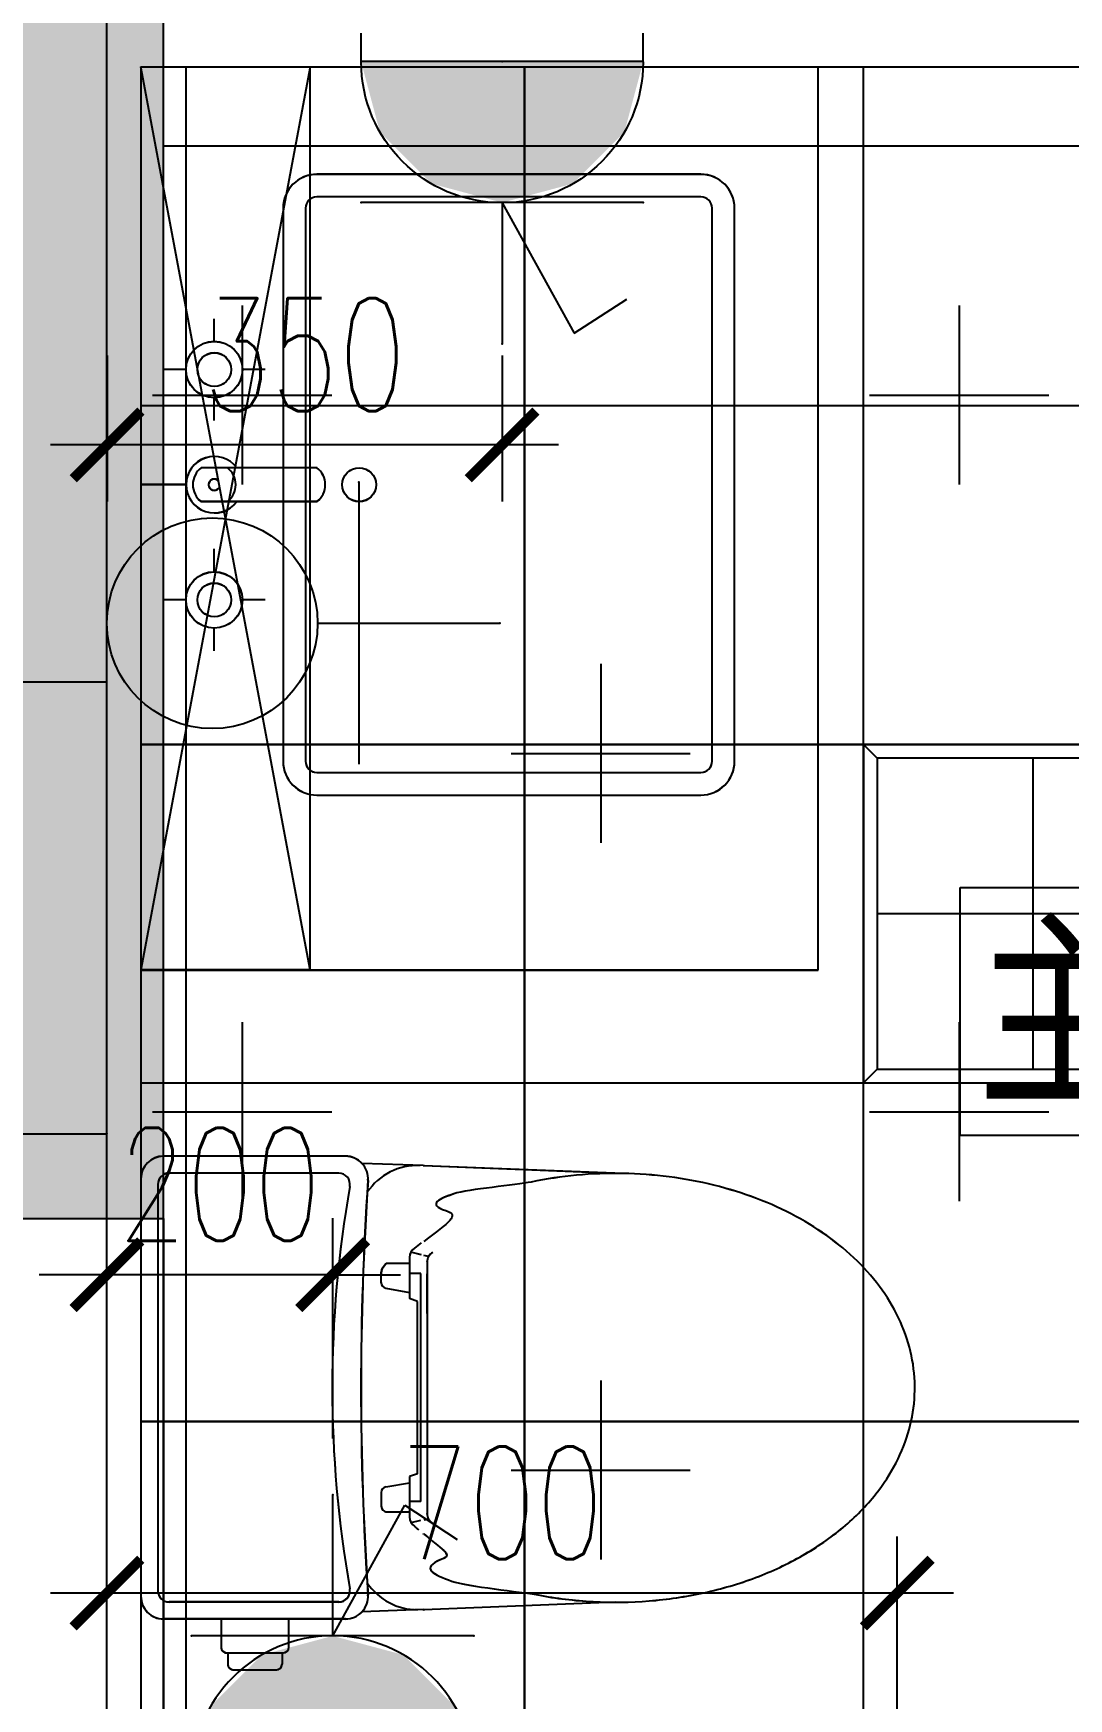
# Model space of a CAD drawing. Header units: millimetres. Extents: x 150839 to 219642, y 49429 to 88695.
# Drawn here: x 158517 to 159434, y 82219 to 83695 of the extents above; entities that cross this region are included whole.
import ezdxf
from ezdxf.enums import TextEntityAlignment as Align
from ezdxf.lldxf.tags import DXFTag
from ezdxf.xclip import XClip

# ---------------------------------------------------------------- set-up
doc = ezdxf.new("R2010")
doc.units = ezdxf.units.MM
doc.header["$LTSCALE"] = 300
doc.header["$XCLIPFRAME"] = 0
doc.linetypes.add('HIDDEN2', pattern=[0.1875, 0.125, -0.0625])
doc.layers.get('0').update_dxf_attribs({"color": 97})
doc.layers.get('DEFPOINTS').update_dxf_attribs({"color": 217, "linetype": 'HIDDEN2'})
for name, color, linetype in [('00-墙填充', 8, 'Continuous'), ('00-墙实线', 6, 'Continuous'), ('00-板填充', 8, 'Continuous'), ('00-梁实线', 2, 'Continuous'), ('C天-CEIL', 1, 'Continuous'), ('C天-CEILITE', 160, 'Continuous'), ('E_detail', 125, 'Continuous'), ('EQUIP-动力', 1, 'Continuous'), ('EQUIP-照明', 3, 'Continuous'), ('F平-FLOOR1', 1, 'Continuous'), ('P平-FURN2', 5, 'Continuous'), ('P平-PUBTEXT', 5, 'Continuous'), ('P平-WALL2', 65, 'Continuous'), ('P平-WALLDIM', 3, 'Continuous'), ('RC', 1, 'Continuous'), ('WALL', 4, 'Continuous')]:
    doc.layers.add(name, color=color, linetype=linetype)
doc.layers.add('PUB_HATCH', color=8, linetype='Continuous', lineweight=0)
doc.styles.add('A10-2栋平面_SEN20RSI$0$DIM_FONT', font='SIMPLEX.shx', dxfattribs={"width": 0.7, "bigfont": 'hztxt.shx'})
doc.styles.add('A10-2栋平面_SEN20RSI$0$STANDARD', font='txt4.shx', dxfattribs={"bigfont": 'fstxt.shx'})
doc.styles.get("Standard").update_dxf_attribs({"font": ''})
doc.styles.add('TXT', font='txt.shx', dxfattribs={"width": 0.7, "bigfont": '1.shx'})
doc.styles.add('繁黑体', font='')
doc.styles.get('Standard').set_extended_font_data('SimSun')
doc.styles.get('繁黑体').set_extended_font_data('SimSun')
tags = doc.linetypes.add('DASHED2', pattern=[0.375, 0.25, -0.125]).pattern_tags.tags
tags[6:7] = [DXFTag(74, 4), DXFTag(75, 0), DXFTag(340, '0'), DXFTag(46, 1.0), DXFTag(50, 0.0), DXFTag(44, 0.0), DXFTag(45, 0.0)]
tags[4:5] = [DXFTag(74, 4), DXFTag(75, 0), DXFTag(340, '0'), DXFTag(46, 1.0), DXFTag(50, 0.0), DXFTag(44, 0.0), DXFTag(45, 0.0)]
doc.dimstyles.new('大样50', dxfattribs={"dimscale": 0.5, "dimtxt": 200, "dimasz": 120, "dimexe": 100, "dimexo": 100, "dimgap": 60, "dimtad": 1, "dimdec": 0, "dimzin": 0, "dimdsep": 46, "dimtxsty": 'TXT', "dimblk": 'ARCHTICK', "dimcen": 0.09, "dimdle": 100, "dimclrd": 4, "dimclre": 3, "dimclrt": 65, "dimadec": 0, "dimazin": 0, "dimtfac": 1, "dimtdec": 0, "dimtix": 1, "dimtmove": 2, "dimatfit": 3, "dimldrblk": 'ARCHTICK', "dimfxl": 1, "dimtolj": 1, "dimtzin": 0, "dimarcsym": 0})

# ---------------------------------------------------------------- blocks, each defined once
blk = doc.blocks.new('df')
at = {"layer": '00-墙填充'}
blk.add_hatch(color=8, dxfattribs=at).paths.add_polyline_path([(919639.9, 62979.7), (919639.9, 67029.7), (919389.9, 67029.7), (919389.9, 66029.7), (918989.9, 66029.7), (918989.9, 65729.7), (919389.9, 65729.7), (919389.9, 62979.7)])
at = {"layer": '00-墙实线', "color": 8}
for p, q in [((919639.9, 62979.7), (919639.9, 67029.7)), ((919389.9, 62979.7), (919639.9, 62979.7))]:
    blk.add_line(p, q, dxfattribs=at)
at = {"layer": '00-板填充', "color": 8}
for p, q in [((919709.7, 63788.6), (919709.7, 63629.9)), ((920344.7, 63788.6), (920344.7, 63629.9)), ((919630.3, 63709.2), (919789, 63709.2)), ((920265.3, 63709.2), (920424, 63709.2)), ((920027.2, 63471.1), (920027.2, 63429.7)), ((920027.2, 63429.7), (920027.2, 63312.4)), ((919947.8, 63391.7), (920106.5, 63391.7)), ((919709.7, 63153.6), (919709.7, 62994.9)), ((920344.7, 63153.6), (920344.7, 62994.9)), ((919630.3, 63074.2), (919789, 63074.2)), ((920265.3, 63074.2), (920424, 63074.2)), ((920027.2, 62836.1), (920027.2, 62677.4)), ((919947.8, 62756.7), (920106.5, 62756.7))]:
    blk.add_line(p, q, dxfattribs=at)
at = {"layer": '00-梁实线', "color": 8}
for p, q in [((921139.9, 63929.7), (919639.9, 63929.7)), ((919340.1, 62979.7), (919639.9, 62979.7)), ((919639.9, 61979.7), (919639.9, 62979.7)), ((919639.9, 62979.7), (919639.9, 61979.7))]:
    blk.add_line(p, q, dxfattribs=at)
blk = doc.blocks.new('gerfew')
at = {"color": 5}
for p, q in [((158201.3, 48513.7), (157861.3, 48513.7)), ((157831.3, 48483.7), (157831.3, 47993.7)), ((158231.3, 47993.7), (158231.3, 48483.7)), ((157861.3, 47963.7), (158201.3, 47963.7))]:
    blk.add_line(p, q, dxfattribs=at)
at = {"color": 165}
for p, q in [((158201.3, 48493.7), (157861.3, 48493.7)), ((157851.3, 48483.7), (157851.3, 47993.7)), ((158211.3, 47993.7), (158211.3, 48483.7)), ((157770.4, 48365.7), (157770.4, 48385.7)), ((157745.4, 48340.7), (157725.4, 48340.7)), ((157815.4, 48340.7), (157795.4, 48340.7)), ((157770.4, 48295.7), (157770.4, 48315.7)), ((157861.4, 48253.7), (157758.7, 48253.7)), ((157745.4, 48238.7), (157705.4, 48238.7)), ((157861.4, 48223.7), (157758.7, 48223.7)), ((157770.4, 48161.7), (157770.4, 48181.7)), ((157745.4, 48136.7), (157725.4, 48136.7)), ((157815.4, 48136.7), (157795.4, 48136.7)), ((157770.4, 48091.7), (157770.4, 48111.7)), ((157861.3, 47983.7), (158201.3, 47983.7))]:
    blk.add_line(p, q, dxfattribs=at)
for centre, radius in [((157770.4, 48340.7), 25), ((157770.4, 48340.7), 15), ((157898.7, 48238.7), 15), ((157770.4, 48136.6), 25), ((157770.4, 48136.6), 15)]:
    blk.add_circle(centre, radius, dxfattribs=at)
at = {"color": 5}
for centre, start, end in [((157861.3, 48483.7), 90, 180), ((158201.3, 48483.7), 0, 90), ((157861.3, 47993.7), 180, 270), ((158201.3, 47993.7), 270, 0)]:
    blk.add_arc(centre, 30, start, end, dxfattribs=at)
at = {"color": 165}
for centre, radius, start, end in [((157861.3, 48483.7), 10, 90, 180), ((158201.3, 48483.7), 10, 0, 90), ((157770.4, 48238.7), 25, 36.8699, 323.1301), ((157770.4, 48238.7), 19, 127.8636, 232.1364), ((157770.4, 48238.7), 19, 307.8636, 52.1364), ((157849.7, 48238.7), 19, 307.8636, 52.1364), ((157770.4, 48238.7), 5, 36.8699, 323.1301), ((157861.3, 47993.7), 10, 180, 270), ((158201.3, 47993.7), 10, 270, 0)]:
    blk.add_arc(centre, radius, start, end, dxfattribs=at)
blk = doc.blocks.new('jtrwstr')
at = {"ltscale": 0.3}
for p, q in [((166413, 80392.1), (166419.7, 80222.2)), ((166033, 80391.4), (166026.3, 80222.2)), ((166026, 80221.6), (166024.1, 80167.5)), ((166105.1, 80220), (166102.8, 80210.7)), ((166106.7, 80226.5), (166105.7, 80222.2)), ((166111.7, 80225.1), (166334.2, 80225.1)), ((166323.8, 80219.5), (166121.8, 80219.5)), ((166146.4, 80216.5), (166143.9, 80209.5)), ((166299.1, 80216.5), (166146.4, 80216.5)), ((166299.1, 80216.5), (166301.6, 80209.5)), ((166339.2, 80226.5), (166340.3, 80222.2)), ((166340.6, 80219.3), (166342.7, 80210.7)), ((166419.5, 80221.6), (166421.4, 80167.5)), ((166107.5, 80209.5), (166111.5, 80209.5)), ((166111.5, 80209.5), (166143.9, 80209.5)), ((166134.7, 80188.6), (166138.4, 80209.5)), ((166301.6, 80209.5), (166337.9, 80209.5)), ((166310.8, 80188.6), (166307.1, 80209.5)), ((166017.8, 80152.9), (166017.8, 80091.6)), ((166032.8, 80146.8), (166032.8, 80091.6)), ((166412.8, 80146.8), (166412.8, 80091.6)), ((166427.8, 80152.9), (166427.8, 80042.6)), ((166427.8, 80102.6), (166427.8, 80042.6)), ((166452.8, 80102.6), (166427.8, 80102.6)), ((166457.8, 80047.6), (166457.8, 80097.6)), ((166017.8, 80091.6), (166017.8, 79991.6)), ((166032.8, 80091.6), (166032.8, 79996.6)), ((166412.8, 80091.6), (166412.8, 79996.6)), ((166427.8, 80091.6), (166427.8, 79991.6)), ((166427.8, 80091.6), (166427.8, 80046)), ((166457.8, 80096.6), (166467.8, 80096.6)), ((166472.8, 80053.6), (166472.8, 80091.6)), ((166427.8, 80042.6), (166452.8, 80042.6)), ((166457.8, 80048.6), (166467.8, 80048.6)), ((166042.8, 79986.6), (166402.8, 79986.6)), ((166037.8, 79971.6), (166407.8, 79971.6))]:
    blk.add_line(p, q, dxfattribs=at)
for points in [[(166121.8, 80219.5), (166121.8, 80209.5)], [(166157, 80225.1), (166122, 80225.1)], [(166289, 80225.1), (166324, 80225.1)], [(166323.8, 80219.5), (166323.8, 80209.5)]]:
    blk.add_lwpolyline(points, dxfattribs=at)
for points in [[(166129.8, 80184.5), (166122.6, 80184.5, -0.261972), (166112.6, 80189.5), (166112.6, 80209.5)], [(166315.7, 80184.5), (166327.9, 80184.5, 0.414214), (166332.9, 80189.5), (166332.9, 80209.5)]]:
    blk.add_lwpolyline(points, format="xyb", dxfattribs=at)
for centre, radius, start, end in [((166111.8, 80235.4), 10.3, 210.8383, 269.659), ((166334.1, 80235.4), 10.3, 270.341, 329.1617), ((166079.7, 80216.7), 53.8, 177.727, 236.048), ((166079.7, 80216.7), 53.8, 174.1482, 174.6692), ((166079.9, 80217.3), 53.8, 174.1482, 174.7912), ((166365.8, 80216.7), 53.8, 303.952, 0.0345), ((166365.8, 80216.7), 53.8, 5.0482, 5.8518), ((166366, 80217.3), 53.8, 5.2088, 5.8518), ((166107.5, 80219.5), 10, 214.1281, 270), ((166337.4, 80219.5), 10, 269.9949, 325.8668), ((166129.8, 80189.5), 5, 270, 350), ((166315.7, 80189.5), 5, 190, 270), ((166037.8, 80152.9), 20, 85.9966, 180), ((166222.8, 82869.9), 2703.3, 266.1055, 273.8945), ((166407.8, 80152.9), 20, 360, 94.0034), ((166042.8, 80146.8), 10, 79.9936, 180), ((166222.8, 81167), 1025.9, 259.9936, 280.0064), ((166402.8, 80146.8), 10, 0, 100.0064), ((166452.8, 80097.6), 5, 360, 90), ((166467.8, 80091.6), 5, 360, 90), ((166467.8, 80053.6), 5, 270, 360), ((166452.8, 80047.6), 5, 270, 360), ((166042.8, 79996.6), 10, 180, 270), ((166402.8, 79996.6), 10, 270, 360), ((166037.8, 79991.6), 20, 180, 270), ((166407.8, 79991.6), 20, 270, 360)]:
    blk.add_arc(centre, radius, start, end, dxfattribs=at)
blk.add_open_spline([(166352.5, 80222.2), (166368.7, 80241.6), (166371.2, 80247.6), (166382.9, 80217.6), (166389, 80231.9), (166399.3, 80261.8), (166403.4, 80307.4), (166409.6, 80339.3), (166411.5, 80355.7), (166413.3, 80388.6), (166413.1, 80405.2), (166410.5, 80438.1), (166408.1, 80454.4), (166401.1, 80486), (166396.6, 80501.4), (166385.5, 80530.7), (166379, 80544.7), (166364.1, 80570.7), (166355.8, 80582.7), (166337.5, 80604.5), (166327.6, 80614.3), (166308.2, 80629.5), (166299, 80635.5), (166279.9, 80645.4), (166270, 80649.3), (166249.9, 80654.9), (166239.6, 80656.5), (166218.9, 80657.4), (166208.6, 80656.7), (166188.1, 80653), (166178, 80650.1), (166158.4, 80641.9), (166148.9, 80636.7), (166130.7, 80624.4), (166122, 80617.3), (166105.6, 80601.3), (166097.9, 80592.4), (166083.6, 80573.1), (166077, 80562.7), (166065.1, 80540.7), (166059.8, 80529), (166050.6, 80504.8), (166046.7, 80492.1), (166040.2, 80466.2), (166037.7, 80452.9), (166034.3, 80425.9), (166033.3, 80412.3), (166032.8, 80384.9), (166033.3, 80371.1), (166035.9, 80344), (166037.9, 80330.5), (166043.4, 80304.2), (166046.9, 80261.3), (166055.3, 80236.5), (166060.1, 80224.5), (166070.3, 80254.7), (166075.9, 80244.5), (166093.3, 80222.2)], degree=3, knots=[0.837331, 0.837331, 0.837331, 0.837331, 0.923169, 0.923169, 1.113503, 1.113503, 1.303836, 1.303836, 1.494169, 1.494169, 1.684502, 1.684502, 1.874835, 1.874835, 2.065168, 2.065168, 2.255502, 2.255502, 2.445835, 2.445835, 2.636168, 2.636168, 2.793972, 2.793972, 2.951777, 2.951777, 3.109582, 3.109582, 3.267386, 3.267386, 3.425191, 3.425191, 3.582996, 3.582996, 3.7408, 3.7408, 3.898605, 3.898605, 4.05641, 4.05641, 4.214214, 4.214214, 4.372019, 4.372019, 4.529824, 4.529824, 4.687628, 4.687628, 4.845433, 4.845433, 5.003238, 5.003238, 5.161042, 5.161042, 5.318847, 5.318847, 5.437735, 5.437735, 5.437735, 5.437735], dxfattribs=at)
for points in [[(166094.4, 80219.9), (166095.9, 80218), (166097.5, 80216), (166099.2, 80213.9)], [(166345.7, 80213.9), (166346.8, 80215.1), (166347.8, 80216.3), (166348.8, 80217.4)], [(166351.9, 80221.2), (166352, 80221.3), (166352.2, 80221.5), (166352.3, 80221.6)]]:
    blk.add_open_spline(points, degree=3, dxfattribs=at)
blk = doc.blocks.new('_ArchTick')
at = {"color": 0, "linetype": 'ByBlock', "const_width": 0.15}
blk.add_lwpolyline([(-0.5, -0.5), (0.5, 0.5)], dxfattribs=at)
blk = doc.blocks.new('*D161')
at = {"layer": 'DEFPOINTS', "color": 0, "transparency": 16777216}
for p in [(158581.7, 82312.9), (158581.7, 82094.9), (159281.7, 82094.9)]:
    blk.add_point(p, dxfattribs=at)
at = {"layer": 'P平-WALLDIM', "color": 3, "lineweight": -2, "transparency": 16777216}
for p, q in [((158581.7, 82144.9), (158581.7, 82362.9)), ((159281.7, 82144.9), (159281.7, 82362.9))]:
    blk.add_line(p, q, dxfattribs=at)
at = {"layer": 'P平-WALLDIM', "color": 4, "lineweight": -2, "transparency": 16777216}
blk.add_line((159331.7, 82312.9), (158531.7, 82312.9), dxfattribs=at)
at = {"layer": 'P平-WALLDIM', "color": 4, "lineweight": -2, "transparency": 16777216, "xscale": 60, "yscale": 60, "zscale": 60, "rotation": 180}
blk.add_blockref('_ArchTick', (158581.7, 82312.9), dxfattribs=at)
at = {"layer": 'P平-WALLDIM', "color": 4, "lineweight": -2, "transparency": 16777216, "xscale": 60, "yscale": 60, "zscale": 60}
blk.add_blockref('_ArchTick', (159281.7, 82312.9), dxfattribs=at)
at = {"layer": 'P平-WALLDIM', "color": 65, "transparency": 16777216, "insert": (158931.7, 82392.9), "char_height": 100, "attachment_point": 5, "style": 'TXT'}
blk.add_mtext('\\A1;700', dxfattribs=at)
blk = doc.blocks.new('htrwhth4w')
at = {"layer": 'EQUIP-动力', "color": 250, "linetype": 'DASHED2'}
for p, q in [((200893, 82864.9), (200743, 83664.9)), ((200893, 83664.9), (200743, 82864.9)), ((202282.9, 83664.7), (200743, 83664.7)), ((200893, 82864.9), (200893, 83664.9)), ((201343, 82864.9, -147131.5), (201343, 83664.9, 14439.6)), ((201238.9, 83569.7), (200898.9, 83569.7)), ((200868.9, 83539.7), (200868.9, 83049.7)), ((200888.9, 83539.7), (200888.9, 83049.7)), ((201238.9, 83549.7), (200898.9, 83549.7)), ((201248.9, 83049.7), (201248.9, 83539.7)), ((201268.9, 83049.7), (201268.9, 83539.7)), ((200808, 83421.7), (200808, 83441.7)), ((200783, 83396.7), (200763, 83396.7)), ((200853, 83396.7), (200833, 83396.7)), ((200808, 83351.7), (200808, 83371.7)), ((200899, 83309.7), (200796.3, 83309.7)), ((200783, 83294.7), (200743, 83294.7)), ((200899, 83279.7), (200796.3, 83279.7)), ((200808, 83217.7), (200808, 83237.7)), ((200783, 83192.7), (200763, 83192.7)), ((200853, 83192.7), (200833, 83192.7)), ((200808, 83147.7), (200808, 83167.7)), ((200898.9, 83039.7), (201238.9, 83039.7)), ((200898.9, 83019.7), (201238.9, 83019.7)), ((200893, 82864.9), (200743, 82864.9)), ((200863, 82864.9), (201343, 82864.9, 169458.8)), ((200863, 82699.7), (200763, 82699.7)), ((200924.2, 82699.7), (200863, 82699.7)), ((200743, 82679.7), (200743, 82309.7)), ((200863, 82684.7), (200768, 82684.7)), ((200918.2, 82684.7), (200863, 82684.7)), ((200993, 82691.4), (200938.9, 82693.3)), ((201162.8, 82684.5), (200993.6, 82691.2)), ((200758, 82674.7), (200758, 82314.7)), ((200980.9, 82610), (200980.9, 82605.9)), ((200980.9, 82605.9), (200980.9, 82573.6)), ((200991.3, 82612.4), (200982, 82614.7)), ((200997.8, 82610.7), (200993.6, 82611.8)), ((200996.5, 82605.7), (200996.5, 82383.2)), ((200955.9, 82587.7), (200955.9, 82594.8)), ((200960.9, 82604.8), (200980.9, 82604.8)), ((200990.9, 82595.7), (200980.9, 82595.7)), ((200990.9, 82393.7), (200990.9, 82595.7)), ((200996.5, 82560.5), (200996.5, 82595.5)), ((200960, 82582.7), (200980.9, 82579)), ((200987.9, 82571), (200980.9, 82573.6)), ((200987.9, 82418.3), (200987.9, 82571)), ((200996.5, 82428.5), (200996.5, 82393.5)), ((200987.9, 82418.3), (200980.9, 82415.8)), ((200980.9, 82415.8), (200980.9, 82379.6)), ((200955.9, 82401.7), (200955.9, 82389.5)), ((200960, 82406.6), (200980.9, 82410.3)), ((200960.9, 82384.5), (200980.9, 82384.5)), ((200990.9, 82393.7), (200980.9, 82393.7)), ((200990.7, 82376.8), (200982, 82374.7)), ((200997.8, 82378.2), (200993.6, 82377.2)), ((200863, 82304.7), (200768, 82304.7)), ((200918.2, 82304.7), (200863, 82304.7)), ((200993, 82297.9), (200938.9, 82296)), ((201163.5, 82304.5), (200993.6, 82297.7)), ((200863, 82289.7), (200763, 82289.7)), ((200814, 82289.7), (200814, 82264.7)), ((200874, 82289.7), (200814, 82289.7)), ((200924.2, 82289.7), (200814, 82289.7)), ((200863, 82289.7), (200817.4, 82289.7)), ((200874, 82264.7), (200874, 82289.7)), ((200819, 82259.7), (200869, 82259.7)), ((200820, 82259.7), (200820, 82249.7)), ((200868, 82259.7), (200868, 82249.7)), ((200825, 82244.7), (200863, 82244.7))]:
    blk.add_line(p, q, dxfattribs=at)
for centre, radius in [((200808, 83396.7), 25), ((200808, 83396.7), 15), ((200936.3, 83294.7), 15), ((200808, 83192.6), 25), ((200808, 83192.6), 15)]:
    blk.add_circle(centre, radius, dxfattribs=at)
for centre, radius, start, end in [((200898.9, 83539.7), 30, 90, 180), ((201238.9, 83539.7), 30, 0, 90), ((200898.9, 83539.7), 10, 90, 180), ((201238.9, 83539.7), 10, 0, 90), ((200808, 83294.7), 25, 36.8699, 323.1301), ((200808, 83294.7), 19, 127.8636, 232.1364), ((200808, 83294.7), 5, 36.8699, 323.1301), ((200808, 83294.7), 19, 307.8636, 52.1364), ((200887.3, 83294.7), 19, 307.8636, 52.1364), ((200898.9, 83049.7), 30, 180, 270), ((200898.9, 83049.7), 10, 180, 270), ((201238.9, 83049.7), 30, 270, 0), ((201238.9, 83049.7), 10, 270, 0), ((200763, 82679.7), 20, 90, 180), ((200924.2, 82679.7), 20, 355.9966, 90), ((200768, 82674.7), 10, 90, 180), ((200918.2, 82674.7), 10, 349.9936, 90), ((200988.1, 82637.7), 53.8, 87.727, 146.048), ((200988.1, 82637.7), 53.8, 84.1482, 84.6692), ((200988.7, 82637.5), 53.8, 84.1482, 84.7912), ((201938.4, 82494.7), 1025.9, 169.9936, 190.0064), ((203641.2, 82494.7), 2703.3, 176.1055, 183.8945), ((200990.9, 82610), 10, 124.1281, 180), ((201006.7, 82605.6), 10.3, 120.8383, 179.659), ((200967.3, 82595.4), 11.4, 124.075, 182.7949), ((200960.9, 82587.7), 5, 180, 260), ((200960.9, 82401.7), 5, 100, 180), ((200960.9, 82389.5), 5, 180, 270), ((200990.9, 82380), 10, 179.9949, 235.8668), ((201006.7, 82383.3), 10.3, 180.341, 239.1617), ((200768, 82314.7), 10, 180, 270), ((200918.2, 82314.7), 10, 270, 10.0064), ((200924.2, 82309.7), 20, 270, 4.0034), ((200988.1, 82351.6), 53.8, 213.952, 270.0345), ((200763, 82309.7), 20, 180, 270), ((200988.1, 82351.6), 53.8, 275.0482, 275.8518), ((200988.7, 82351.4), 53.8, 275.2088, 275.8518), ((200819, 82264.7), 5, 180, 270), ((200869, 82264.7), 5, 270, 360), ((200825, 82249.7), 5, 180, 270), ((200863, 82249.7), 5, 270, 360)]:
    blk.add_arc(centre, radius, start, end, dxfattribs=at)
blk.add_open_spline([(200993.6, 82365), (201013, 82348.7), (201018.9, 82346.3), (200989, 82334.6), (201003.3, 82328.4), (201033.1, 82318.1), (201078.7, 82314), (201110.7, 82307.9), (201127, 82305.9), (201160, 82304.1), (201176.6, 82304.3), (201209.5, 82307), (201225.7, 82309.4), (201257.4, 82316.3), (201272.7, 82320.8), (201302.1, 82331.9), (201316, 82338.4), (201342, 82353.3), (201354.1, 82361.7), (201375.9, 82379.9), (201385.6, 82389.9), (201400.9, 82409.2), (201406.9, 82418.4), (201416.8, 82437.5), (201420.7, 82447.4), (201426.2, 82467.6), (201427.9, 82477.8), (201428.8, 82498.5), (201428.1, 82508.9), (201424.4, 82529.3), (201421.4, 82539.4), (201413.3, 82559), (201408.1, 82568.5), (201395.8, 82586.7), (201388.7, 82595.4), (201372.6, 82611.8), (201363.8, 82619.6), (201344.5, 82633.8), (201334.1, 82640.4), (201312.1, 82652.3), (201300.4, 82657.6), (201276.1, 82666.8), (201263.5, 82670.8), (201237.6, 82677.2), (201224.3, 82679.7), (201197.3, 82683.2), (201183.6, 82684.2), (201156.2, 82684.6), (201142.5, 82684.1), (201115.3, 82681.6), (201101.9, 82679.5), (201075.5, 82674), (201032.7, 82670.5), (201007.8, 82662.2), (200995.8, 82657.3), (201026.1, 82647.1), (201015.9, 82641.5), (200993.6, 82624.1)], degree=3, knots=[0.837331, 0.837331, 0.837331, 0.837331, 0.923169, 0.923169, 1.113503, 1.113503, 1.303836, 1.303836, 1.494169, 1.494169, 1.684502, 1.684502, 1.874835, 1.874835, 2.065168, 2.065168, 2.255502, 2.255502, 2.445835, 2.445835, 2.636168, 2.636168, 2.793972, 2.793972, 2.951777, 2.951777, 3.109582, 3.109582, 3.267386, 3.267386, 3.425191, 3.425191, 3.582996, 3.582996, 3.7408, 3.7408, 3.898605, 3.898605, 4.05641, 4.05641, 4.214214, 4.214214, 4.372019, 4.372019, 4.529824, 4.529824, 4.687628, 4.687628, 4.845433, 4.845433, 5.003238, 5.003238, 5.161042, 5.161042, 5.318847, 5.318847, 5.437735, 5.437735, 5.437735, 5.437735], dxfattribs=at)
for points in [[(200991.3, 82623), (200989.4, 82621.5), (200987.4, 82619.9), (200985.3, 82618.2)], [(200985.3, 82371.7), (200986.5, 82370.7), (200987.7, 82369.6), (200988.8, 82368.7)], [(200992.6, 82365.5), (200992.7, 82365.4), (200992.8, 82365.3), (200993, 82365.2)]]:
    blk.add_open_spline(points, degree=3, dxfattribs=at)
at = {"layer": 'EQUIP-动力', "color": 250, "linetype": 'DASHED2', "flags": 9}
for tag, style, width in [('XSIZE', 'A10-2栋平面_SEN20RSI$0$STANDARD', 0.8), ('YSIZE', 'A10-2栋平面_SEN20RSI$0$STANDARD', 0.8), ('XSIZE', 'A10-2栋平面_SEN20RSI$0$DIM_FONT', 0.7), ('YSIZE', 'A10-2栋平面_SEN20RSI$0$DIM_FONT', 0.7)]:
    blk.add_attdef(tag, (209413, 80718.7), '', height=0.5, rotation=0.0069, dxfattribs=dict(at, style=style, width=width))
blk = doc.blocks.new('$equip$00001241')
for p, q in [((-0.5, 1), (-0.5, 1.1)), ((0.5, 1), (0.5, 1.1)), ((-0.5, 1), (0.5, 1)), ((-0.5, 0.5), (0.5, 0.5)), ((0, 0.4995), (-0.2551, 0.0369)), ((0, 0.4995), (0, 0)), ((-0.2551, 0.0369), (-0.4414, 0.1579))]:
    blk.add_line(p, q)
blk.add_arc((0, 0.999), 0.4995, 180, 0)
for points in [[(0.433, 0.75), (-0.433, 0.75), (0.5, 1), (-0.5, 1)], [(0.25, 0.567), (-0.25, 0.567), (0.433, 0.75), (-0.433, 0.75)], [(0, 0.5), (0, 0.5), (0.25, 0.567), (-0.25, 0.567)]]:
    blk.add_solid(points)
at = {"layer": 'EQUIP-照明'}
for p in [(0, 1), (-0.5, 0.5), (0.5, 0.5), (0, 0)]:
    blk.add_point(p, dxfattribs=at)
at = {"layer": 'EQUIP-照明', "flags": 9}
blk.add_attdef('A', (0, 0), '', height=0.00002, dxfattribs=at)
blk = doc.blocks.new('*D203')
at = {"layer": 'DEFPOINTS', "color": 0, "transparency": 16777216}
for p in [(158581.8, 83459.4), (158931.8, 83459.4), (158581.8, 83330.2)]:
    blk.add_point(p, dxfattribs=at)
at = {"layer": 'EQUIP-动力', "color": 3, "lineweight": -2, "transparency": 16777216}
for p, q in [((158581.8, 83409.4), (158581.8, 83280.2)), ((158931.8, 83409.4), (158931.8, 83280.2))]:
    blk.add_line(p, q, dxfattribs=at)
at = {"layer": 'EQUIP-动力', "color": 4, "lineweight": -2, "transparency": 16777216}
blk.add_line((158981.8, 83330.2), (158531.8, 83330.2), dxfattribs=at)
at = {"layer": 'EQUIP-动力', "color": 4, "lineweight": -2, "transparency": 16777216, "xscale": 60, "yscale": 60, "zscale": 60, "rotation": 180}
blk.add_blockref('_ArchTick', (158581.8, 83330.2), dxfattribs=at)
at = {"layer": 'EQUIP-动力', "color": 4, "lineweight": -2, "transparency": 16777216, "xscale": 60, "yscale": 60, "zscale": 60}
blk.add_blockref('_ArchTick', (158931.8, 83330.2), dxfattribs=at)
at = {"layer": 'EQUIP-动力', "color": 65, "transparency": 16777216, "insert": (158756.8, 83410.2), "char_height": 100, "attachment_point": 5, "style": 'TXT'}
blk.add_mtext('\\A1;350', dxfattribs=at)
blk = doc.blocks.new('fsd')
at = {"layer": 'EQUIP-动力'}
h = blk.add_hatch(color=256, dxfattribs=at)
edge = h.paths.add_edge_path()
edge.add_arc((992099.3, 350514.4), 93.3, 270, 630)
for p, q in [((992099.3, 350421.1), (992099.3, 350259.7)), ((992224.3, 350384.7), (991974.3, 350384.7))]:
    blk.add_line(p, q, dxfattribs=at)
blk.add_circle((992099.3, 350514.4), 93.3, dxfattribs=at)
for p in [(992224.3, 350384.7), (992099.3, 350259.7)]:
    blk.add_point(p, dxfattribs=at)
at = {"layer": 'EQUIP-动力', "flags": 9}
blk.add_attdef('A', (992099.3, 350259.7), '', height=0.005, dxfattribs=at)
blk = doc.blocks.new('*D204')
at = {"layer": 'DEFPOINTS', "color": 0, "transparency": 16777216}
for p in [(158581.7, 82595), (158581.7, 82399.9), (158781.7, 82399.9)]:
    blk.add_point(p, dxfattribs=at)
at = {"layer": 'EQUIP-动力', "color": 3, "lineweight": -2, "transparency": 16777216}
for p, q in [((158581.7, 82449.9), (158581.7, 82645)), ((158781.7, 82449.9), (158781.7, 82645))]:
    blk.add_line(p, q, dxfattribs=at)
at = {"layer": 'EQUIP-动力', "color": 4, "lineweight": -2, "transparency": 16777216}
for p, q in [((158581.7, 82595), (158521.7, 82595)), ((158781.7, 82595), (158581.7, 82595)), ((158781.7, 82595), (158841.7, 82595))]:
    blk.add_line(p, q, dxfattribs=at)
at = {"layer": 'EQUIP-动力', "color": 4, "lineweight": -2, "transparency": 16777216, "xscale": 60, "yscale": 60, "zscale": 60}
blk.add_blockref('_ArchTick', (158581.7, 82595), dxfattribs=at)
at = {"layer": 'EQUIP-动力', "color": 4, "lineweight": -2, "transparency": 16777216, "xscale": 60, "yscale": 60, "zscale": 60, "rotation": 180}
blk.add_blockref('_ArchTick', (158781.7, 82595), dxfattribs=at)
at = {"layer": 'EQUIP-动力', "color": 65, "transparency": 16777216, "insert": (158681.7, 82675), "char_height": 100, "attachment_point": 5, "style": 'TXT'}
blk.add_mtext('\\A1;200', dxfattribs=at)
blk = doc.blocks.new('A$C26043CBD')
at = {"layer": 'PUB_HATCH'}
h = blk.add_hatch(color=256, dxfattribs=at)
h.paths.add_polyline_path([(6300, 35000), (6100, 35000), (6100, 34000), (5700, 34000), (5700, 33650), (6100, 33650), (6100, 31425.1), (6300, 31425.1)])
h.paths.add_polyline_path([(6100, 31425.1), (6100, 31025), (6300, 31024.8), (6300, 31025.1), (6300, 31425.1)])
at = {"layer": '00-墙实线'}
blk.add_line((6300, 31425.1), (6100, 31425.1), dxfattribs=at)
blk.add_lwpolyline([(6100, 31025), (6300, 31024.8), (6300, 31025.1), (6300, 31024.8), (6300, 35000), (6100, 35000), (6100, 34000), (5700, 34000), (5700, 33650), (6100, 33650), (6100, 31025)], dxfattribs=at)
blk = doc.blocks.new('rtwhrwg')
at = {"layer": 'PUB_HATCH'}
h = blk.add_hatch(color=256, dxfattribs=at)
h.paths.add_polyline_path([(142126.6, 86694.9), (141926.6, 86694.9), (141926.6, 85694.9), (141526.6, 85694.9), (141526.6, 85344.9), (141926.6, 85344.9), (141926.6, 83120), (142126.6, 83120)])
h.paths.add_polyline_path([(141926.6, 83120), (141926.6, 82719.9), (142126.6, 82719.7), (142126.6, 82720), (142126.6, 83120)])
at = {"layer": '00-墙实线'}
blk.add_line((142126.6, 83120), (141926.6, 83120), dxfattribs=at)
blk.add_lwpolyline([(141926.6, 82719.9), (142126.6, 82719.7), (142126.6, 82720), (142126.6, 82719.7), (142126.6, 86694.9), (141926.6, 86694.9), (141926.6, 85694.9), (141526.6, 85694.9), (141526.6, 85344.9), (141926.6, 85344.9), (141926.6, 82719.9)], dxfattribs=at)
at = {"layer": 'WALL', "linetype": 'ByBlock'}
blk.add_line((142126.6, 81194.9), (142126.6, 85594.9), dxfattribs=at)
ref = blk.add_blockref('A$C26043CBD', (135826.6, 51694.9))
XClip(ref).set_block_clipping_path([(5323.565745626, 36424.6593090541), (5343.260554382, 28138.7393014318), (11959.7920761615, 25127.4660112042), (16626.8143280208, 25540.778666953), (16272.3546851448, 36424.6593090541)])
blk = doc.blocks.new('A$C305E440D')
at = {"layer": 'C天-CEILITE', "color": 8}
for p, q in [((12.2, 287.8), (0, 300)), ((287.8, 287.8), (300, 300)), ((12.2, 12.2), (0, 0)), ((287.8, 12.2), (300, 0))]:
    blk.add_line(p, q, dxfattribs=at)
at = {"layer": 'C天-CEILITE', "color": 1}
blk.add_lwpolyline([(0, 300), (300, 300), (300, 0), (0, 0)], close=True, dxfattribs=at)
at = {"layer": 'C天-CEILITE', "color": 8}
blk.add_lwpolyline([(12.2, 287.8), (287.8, 287.8), (287.8, 12.2), (12.2, 12.2)], close=True, dxfattribs=at)
at = {"layer": 'RC', "color": 8}
for p, q in [((150, 287.8), (150, 12.2)), ((12.2, 150), (287.8, 150))]:
    blk.add_line(p, q, dxfattribs=at)

msp = doc.modelspace()

# ---------------------------------------------------------------- hatches: boundary and pattern name
at = {"layer": 'C天-CEIL'}
h = msp.add_hatch(dxfattribs=at)
h.set_pattern_fill('_USER', color=8, scale=300, style=0, double=1, pattern_type=0)
h.set_pattern_definition([(0, (160151.73, 83664.92), (0, 300), []), (90, (160151.73, 83664.92), (-300, 2e-14), [])])
h.paths.add_polyline_path([(160151.7, 83544.9), (160151.7, 83664.9), (158611.8, 83664.9), (158611.8, 82124.9), (159311.7, 82124.9), (159311.7, 81224.9), (160151.7, 81224.9), (160151.7, 82744.9)])

# ---------------------------------------------------------------- linework, layer by layer
at = {"layer": 'F平-FLOOR1', "color": 8}
for p, q in [((158951.7, 82124.9), (158951.7, 83664.9)), ((158611.8, 83064.9), (160151.7, 83064.9)), ((158611.8, 82464.9), (160151.7, 82464.9))]:
    msp.add_line(p, q, dxfattribs=at)
at = {"layer": 'P平-FURN2'}
for p, q in [((159211.8, 82864.9, -147131.5), (159211.8, 83664.9, 14439.6)), ((158611.8, 82864.9, -42359), (159211.8, 82864.9, 169458.8))]:
    msp.add_line(p, q, dxfattribs=at)
at = {"layer": 'P平-PUBTEXT', "color": 5}
msp.add_lwpolyline([(159337.6, 82938.2), (159667.6, 82938.2), (159667.6, 82718.2), (159337.6, 82718.2)], close=True, dxfattribs=at)
at = {"layer": 'P平-WALL2'}
msp.add_lwpolyline([(160181.7, 83544.9), (160151.7, 83544.9), (160151.7, 83664.9), (158611.8, 83664.9), (158611.8, 82124.9), (159311.7, 82124.9), (159311.7, 81224.9), (160151.7, 81224.9), (160151.7, 82744.9), (160181.7, 82744.9)], dxfattribs=at)

# ---------------------------------------------------------------- block references
at = {"layer": 'C天-CEILITE', "extrusion": (0, 0, -1), "zscale": -1, "rotation": 270}
msp.add_blockref('A$C305E440D', (-159551.7, 83064.9), dxfattribs=at)
at = {"layer": 'DEFPOINTS'}
msp.add_blockref('df', (-761008.1, 19665.2), dxfattribs=at)
at = {"layer": 'E_detail'}
msp.add_blockref('rtwhrwg', (16455.1, 0), dxfattribs=at)
at = {"layer": 'EQUIP-动力', "color": 1, "linetype": 'Continuous'}
msp.add_blockref('htrwhth4w', (-42131.2, 0.3), dxfattribs=at)
at = {"layer": 'EQUIP-动力', "xscale": -250.0000000000001, "yscale": 250.0000000000001, "zscale": 250.0000000000001}
msp.add_blockref('$equip$00001241', (158931.8, 83419.9), dxfattribs=at)
at = {"layer": 'EQUIP-动力', "linetype": 'ByBlock', "rotation": 90}
msp.add_blockref('fsd', (509189.4, -908927.1), dxfattribs=at)
at = {"layer": 'EQUIP-动力', "xscale": 250.0000000000001, "yscale": 250.0000000000001, "zscale": 250.0000000000001, "rotation": 180}
msp.add_blockref('$equip$00001241', (158781.7, 82399.9), dxfattribs=at)
at = {"layer": 'P平-FURN2'}
msp.add_blockref('gerfew', (906.4, 35056.2), dxfattribs=at)
at = {"layer": 'P平-FURN2', "rotation": 270}
msp.add_blockref('jtrwstr', (78640.2, 248717.7), dxfattribs=at)

# ---------------------------------------------------------------- texts
at = {"layer": 'P平-PUBTEXT', "color": 5, "style": '繁黑体', "width": 0.8}
msp.add_text('主卫', height=137.5, dxfattribs=at).set_placement((159502.6, 82828.2), align=Align.MIDDLE_CENTER)

# ---------------------------------------------------------------- dimensions: what is measured, and where the dimension line sits
at = {"layer": 'EQUIP-动力'}
dim = msp.add_linear_dim(base=(158581.8, 83330.2), p1=(158931.8, 83459.4), p2=(158581.8, 83459.4), dimstyle='大样50', dxfattribs=at)
dim.commit()
dim.dimension.update_dxf_attribs({"geometry": '*D203', "text_midpoint": (158756.8, 83410.2)})
dim = msp.add_linear_dim(base=(158581.7, 82595), p1=(158781.7, 82399.9), p2=(158581.7, 82399.9), angle=180, dimstyle='大样50', dxfattribs=at)
dim.commit()
dim.dimension.update_dxf_attribs({"geometry": '*D204', "text_midpoint": (158681.7, 82675)})
at = {"layer": 'P平-WALLDIM'}
dim = msp.add_linear_dim(base=(158581.7, 82312.9), p1=(159281.7, 82094.9), p2=(158581.7, 82094.9), dimstyle='大样50', dxfattribs=at)
dim.commit()
dim.dimension.update_dxf_attribs({"geometry": '*D161', "text_midpoint": (158931.7, 82392.9)})

doc.saveas('drawing.dxf')
